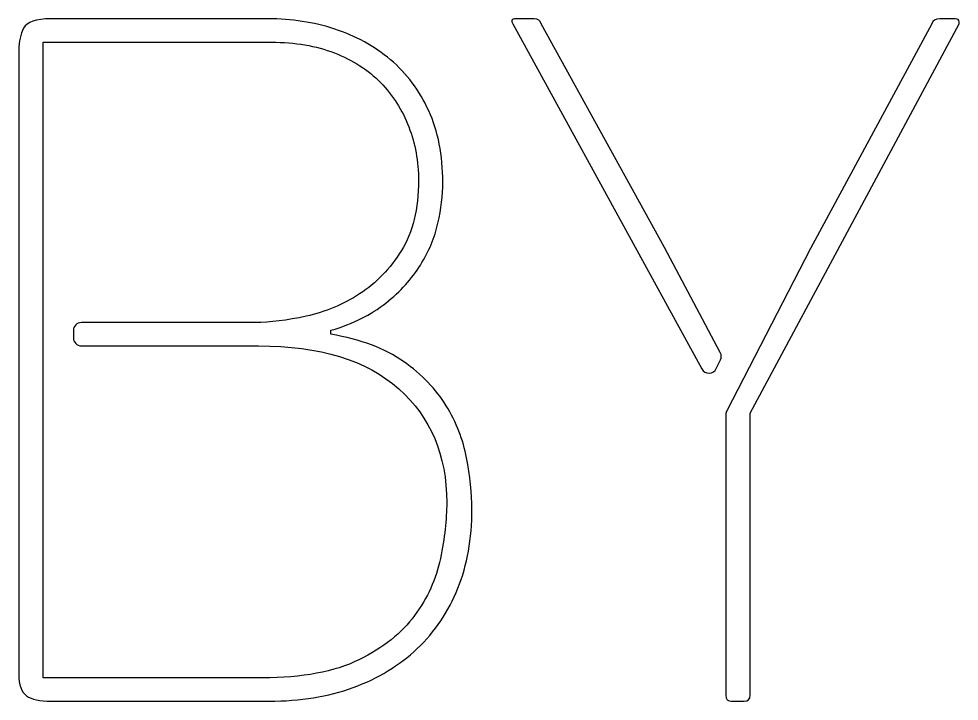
# Model space of a CAD drawing. Header units: centimetres. Extents: x -21.3 to 21.2, y -15.2 to 14.8.
# Drawn here: x -12.971 to -11.924, y -3.133 to -2.374 of the extents above; entities that cross this region are included whole.
import ezdxf

# ---------------------------------------------------------------- set-up
doc = ezdxf.new("R2010")
doc.units = ezdxf.units.CM
doc.header["$MEASUREMENT"] = 0
doc.layers.add('layer 1', color=7, linetype='Continuous')

msp = doc.modelspace()

# ---------------------------------------------------------------- linework, layer by layer
at = {"layer": 'layer 1', "color": 29}
for points, knots in [([(-12.62373, -2.72474), (-12.59052, -2.73052), (-12.56364, -2.74062), (-12.54307, -2.75506), (-12.54307, -2.75506), (-12.52249, -2.7695), (-12.50661, -2.78592), (-12.49542, -2.80432), (-12.49542, -2.80432), (-12.48423, -2.82273), (-12.47666, -2.84204), (-12.47268, -2.86225), (-12.47268, -2.86225), (-12.46871, -2.88247), (-12.46673, -2.90159), (-12.46673, -2.91964), (-12.46673, -2.91964), (-12.46673, -2.95212), (-12.47196, -2.98136), (-12.48243, -3.00735), (-12.48243, -3.00735), (-12.4929, -3.03333), (-12.50787, -3.05571), (-12.52772, -3.07448), (-12.52772, -3.07448), (-12.54758, -3.09325), (-12.5714, -3.10768), (-12.59901, -3.11779), (-12.59901, -3.11779), (-12.6268, -3.1279), (-12.65802, -3.13295), (-12.69249, -3.13295), (-12.69249, -3.13295), (-12.69249, -3.13295), (-12.93557, -3.13295), (-12.93557, -3.13295), (-12.93557, -3.13295), (-12.94785, -3.13295), (-12.95687, -3.13097), (-12.96264, -3.12699), (-12.96264, -3.12699), (-12.96842, -3.12302), (-12.9713, -3.1149), (-12.9713, -3.10263), (-12.9713, -3.10263), (-12.9713, -3.10263), (-12.9713, -2.40857), (-12.9713, -2.40857), (-12.9713, -2.40857), (-12.9713, -2.39918), (-12.9695, -2.39106), (-12.96589, -2.38421), (-12.96589, -2.38421), (-12.96228, -2.37735), (-12.95217, -2.37392), (-12.93557, -2.37392), (-12.93557, -2.37392), (-12.93557, -2.37392), (-12.69375, -2.37392), (-12.69375, -2.37392), (-12.69375, -2.37392), (-12.66777, -2.37392), (-12.64304, -2.37771), (-12.61958, -2.38529), (-12.61958, -2.38529), (-12.5963, -2.39287), (-12.57555, -2.40424), (-12.5575, -2.4194), (-12.5575, -2.4194), (-12.53946, -2.43456), (-12.52538, -2.4535), (-12.51491, -2.47624), (-12.51491, -2.47624), (-12.50444, -2.49898), (-12.49921, -2.52551), (-12.49921, -2.55583), (-12.49921, -2.55583), (-12.49921, -2.57026), (-12.50102, -2.58542), (-12.50462, -2.60131), (-12.50462, -2.60131), (-12.50823, -2.61718), (-12.51473, -2.6327), (-12.52411, -2.64786), (-12.52411, -2.64786), (-12.5335, -2.66302), (-12.54631, -2.6771), (-12.56256, -2.69009), (-12.56256, -2.69009), (-12.5788, -2.70309), (-12.59919, -2.71319), (-12.62373, -2.72041), (-12.62373, -2.72041), (-12.62373, -2.72041), (-12.62373, -2.72474), (-12.62373, -2.72474)], [0, 0, 0, 0, 0.04, 0.04, 0.04, 0.04, 0.08, 0.08, 0.08, 0.08, 0.12, 0.12, 0.12, 0.12, 0.16, 0.16, 0.16, 0.16, 0.2, 0.2, 0.2, 0.2, 0.24, 0.24, 0.24, 0.24, 0.28, 0.28, 0.28, 0.28, 0.32, 0.32, 0.32, 0.32, 0.36, 0.36, 0.36, 0.36, 0.4, 0.4, 0.4, 0.4, 0.44, 0.44, 0.44, 0.44, 0.48, 0.48, 0.48, 0.48, 0.52, 0.52, 0.52, 0.52, 0.56, 0.56, 0.56, 0.56, 0.6, 0.6, 0.6, 0.6, 0.64, 0.64, 0.64, 0.64, 0.68, 0.68, 0.68, 0.68, 0.72, 0.72, 0.72, 0.72, 0.76, 0.76, 0.76, 0.76, 0.8, 0.8, 0.8, 0.8, 0.84, 0.84, 0.84, 0.84, 0.88, 0.88, 0.88, 0.88, 0.92, 0.92, 0.92, 0.92, 1, 1, 1, 1]), ([(-12.2107, -2.76339), (-12.2107, -2.76339), (-12.42125, -2.37933), (-12.42125, -2.37933), (-12.42125, -2.37933), (-12.42197, -2.37861), (-12.42233, -2.37753), (-12.42233, -2.37609), (-12.42233, -2.37609), (-12.42233, -2.37464), (-12.42053, -2.37392), (-12.41692, -2.37392), (-12.41692, -2.37392), (-12.41692, -2.37392), (-12.39743, -2.37392), (-12.39743, -2.37392), (-12.39743, -2.37392), (-12.3931, -2.37392), (-12.39057, -2.37572), (-12.38985, -2.37933), (-12.38985, -2.37933), (-12.38985, -2.37933), (-12.25233, -2.62837), (-12.25233, -2.62837), (-12.25233, -2.62837), (-12.25233, -2.62837), (-12.19025, -2.74527), (-12.19025, -2.74527), (-12.19025, -2.74527), (-12.18885, -2.74789), (-12.18881, -2.75076), (-12.1901, -2.75342), (-12.1901, -2.75342), (-12.1901, -2.75342), (-12.19476, -2.763), (-12.19476, -2.763), (-12.19476, -2.763), (-12.19626, -2.76608), (-12.19917, -2.76796), (-12.20261, -2.76804), (-12.20261, -2.76804), (-12.20605, -2.76813), (-12.20905, -2.7664), (-12.2107, -2.76339)], [0, 0, 0, 0, 0.0833333, 0.0833333, 0.0833333, 0.0833333, 0.1666667, 0.1666667, 0.1666667, 0.1666667, 0.25, 0.25, 0.25, 0.25, 0.3333333, 0.3333333, 0.3333333, 0.3333333, 0.4166667, 0.4166667, 0.4166667, 0.4166667, 0.5, 0.5, 0.5, 0.5, 0.5833333, 0.5833333, 0.5833333, 0.5833333, 0.6666667, 0.6666667, 0.6666667, 0.6666667, 0.75, 0.75, 0.75, 0.75, 0.8333333, 0.8333333, 0.8333333, 0.8333333, 1, 1, 1, 1]), ([(-11.95457, -2.37933), (-11.95385, -2.37572), (-11.95096, -2.37392), (-11.94591, -2.37392), (-11.94591, -2.37392), (-11.94591, -2.37392), (-11.92858, -2.37392), (-11.92858, -2.37392), (-11.92858, -2.37392), (-11.9257, -2.37392), (-11.92425, -2.375), (-11.92425, -2.37717), (-11.92425, -2.37717), (-11.92425, -2.37717), (-11.92425, -2.37933), (-11.92425, -2.37933), (-11.92425, -2.37933), (-11.92425, -2.37933), (-12.15705, -2.81254), (-12.15705, -2.81254), (-12.15705, -2.81254), (-12.15705, -2.81254), (-12.15705, -3.12645), (-12.15705, -3.12645), (-12.15705, -3.12645), (-12.15705, -3.13078), (-12.15922, -3.13295), (-12.16355, -3.13295), (-12.16355, -3.13295), (-12.16355, -3.13295), (-12.17762, -3.13295), (-12.17762, -3.13295), (-12.17762, -3.13295), (-12.18196, -3.13295), (-12.18412, -3.13079), (-12.18412, -3.12645), (-12.18412, -3.12645), (-12.18412, -3.12645), (-12.18412, -2.81405), (-12.18412, -2.81405), (-12.18412, -2.81405), (-12.18412, -2.81255), (-12.1838, -2.81126), (-12.18312, -2.80993), (-12.18312, -2.80993), (-12.18312, -2.80993), (-12.08992, -2.62945), (-12.08992, -2.62945), (-12.08992, -2.62945), (-12.08992, -2.62945), (-11.95457, -2.37933), (-11.95457, -2.37933)], [0, 0, 0, 0, 0.0714286, 0.0714286, 0.0714286, 0.0714286, 0.1428571, 0.1428571, 0.1428571, 0.1428571, 0.2142857, 0.2142857, 0.2142857, 0.2142857, 0.2857143, 0.2857143, 0.2857143, 0.2857143, 0.3571429, 0.3571429, 0.3571429, 0.3571429, 0.4285714, 0.4285714, 0.4285714, 0.4285714, 0.5, 0.5, 0.5, 0.5, 0.5714286, 0.5714286, 0.5714286, 0.5714286, 0.6428571, 0.6428571, 0.6428571, 0.6428571, 0.7142857, 0.7142857, 0.7142857, 0.7142857, 0.7857143, 0.7857143, 0.7857143, 0.7857143, 0.8571429, 0.8571429, 0.8571429, 0.8571429, 1, 1, 1, 1]), ([(-12.49488, -2.91206), (-12.49488, -2.85936), (-12.51274, -2.81714), (-12.5483, -2.78538), (-12.5483, -2.78538), (-12.58403, -2.75362), (-12.636, -2.73773), (-12.7044, -2.73773), (-12.7044, -2.73773), (-12.7044, -2.73773), (-12.90159, -2.73773), (-12.90159, -2.73773), (-12.90159, -2.73773), (-12.90654, -2.73773), (-12.91057, -2.7337), (-12.91057, -2.72876), (-12.91057, -2.72876), (-12.91057, -2.72876), (-12.91057, -2.72072), (-12.91057, -2.72072), (-12.91057, -2.72072), (-12.91057, -2.71578), (-12.90654, -2.71174), (-12.90159, -2.71174), (-12.90159, -2.71174), (-12.90159, -2.71174), (-12.70819, -2.71174), (-12.70819, -2.71174), (-12.70819, -2.71174), (-12.69159, -2.71174), (-12.67264, -2.7094), (-12.65134, -2.70471), (-12.65134, -2.70471), (-12.63005, -2.70002), (-12.6102, -2.69172), (-12.59179, -2.6798), (-12.59179, -2.6798), (-12.57338, -2.66789), (-12.55786, -2.65183), (-12.54523, -2.63162), (-12.54523, -2.63162), (-12.5326, -2.61141), (-12.52628, -2.58542), (-12.52628, -2.55366), (-12.52628, -2.55366), (-12.52628, -2.53273), (-12.52989, -2.51287), (-12.53711, -2.49411), (-12.53711, -2.49411), (-12.54433, -2.47534), (-12.55479, -2.45892), (-12.56851, -2.44484), (-12.56851, -2.44484), (-12.58222, -2.43077), (-12.59937, -2.41976), (-12.61994, -2.41182), (-12.61994, -2.41182), (-12.64051, -2.40387), (-12.66379, -2.39991), (-12.68978, -2.39991), (-12.68978, -2.39991), (-12.68978, -2.39991), (-12.94424, -2.39991), (-12.94424, -2.39991), (-12.94424, -2.39991), (-12.94424, -2.39991), (-12.94424, -2.67503), (-12.94424, -2.67503), (-12.94424, -2.67503), (-12.94424, -2.67503), (-12.94424, -2.71174), (-12.94424, -2.71174), (-12.94424, -2.71174), (-12.94424, -2.71174), (-12.94424, -2.73773), (-12.94424, -2.73773), (-12.94424, -2.73773), (-12.94424, -2.73773), (-12.94424, -2.82422), (-12.94424, -2.82422), (-12.94424, -2.82422), (-12.94424, -2.82422), (-12.94424, -3.10696), (-12.94424, -3.10696), (-12.94424, -3.10696), (-12.94424, -3.10696), (-12.70007, -3.10696), (-12.70007, -3.10696), (-12.70007, -3.10696), (-12.65549, -3.10696), (-12.61958, -3.10029), (-12.59269, -3.08693), (-12.59269, -3.08693), (-12.56562, -3.07358), (-12.54487, -3.05715), (-12.53061, -3.03766), (-12.53061, -3.03766), (-12.51617, -3.01817), (-12.50661, -2.99706), (-12.50192, -2.97432), (-12.50192, -2.97432), (-12.49723, -2.95158), (-12.49488, -2.93083), (-12.49488, -2.91206)], [0, 0, 0, 0, 0.037037, 0.037037, 0.037037, 0.037037, 0.0740741, 0.0740741, 0.0740741, 0.0740741, 0.1111111, 0.1111111, 0.1111111, 0.1111111, 0.1481481, 0.1481481, 0.1481481, 0.1481481, 0.1851852, 0.1851852, 0.1851852, 0.1851852, 0.2222222, 0.2222222, 0.2222222, 0.2222222, 0.2592593, 0.2592593, 0.2592593, 0.2592593, 0.2962963, 0.2962963, 0.2962963, 0.2962963, 0.3333333, 0.3333333, 0.3333333, 0.3333333, 0.3703704, 0.3703704, 0.3703704, 0.3703704, 0.4074074, 0.4074074, 0.4074074, 0.4074074, 0.4444444, 0.4444444, 0.4444444, 0.4444444, 0.4814815, 0.4814815, 0.4814815, 0.4814815, 0.5185185, 0.5185185, 0.5185185, 0.5185185, 0.5555556, 0.5555556, 0.5555556, 0.5555556, 0.5925926, 0.5925926, 0.5925926, 0.5925926, 0.6296296, 0.6296296, 0.6296296, 0.6296296, 0.6666667, 0.6666667, 0.6666667, 0.6666667, 0.7037037, 0.7037037, 0.7037037, 0.7037037, 0.7407407, 0.7407407, 0.7407407, 0.7407407, 0.7777778, 0.7777778, 0.7777778, 0.7777778, 0.8148148, 0.8148148, 0.8148148, 0.8148148, 0.8518519, 0.8518519, 0.8518519, 0.8518519, 0.8888889, 0.8888889, 0.8888889, 0.8888889, 0.9259259, 0.9259259, 0.9259259, 0.9259259, 1, 1, 1, 1])]:
    msp.add_open_spline(points, degree=3, knots=knots, dxfattribs=at)

doc.saveas('drawing.dxf')
